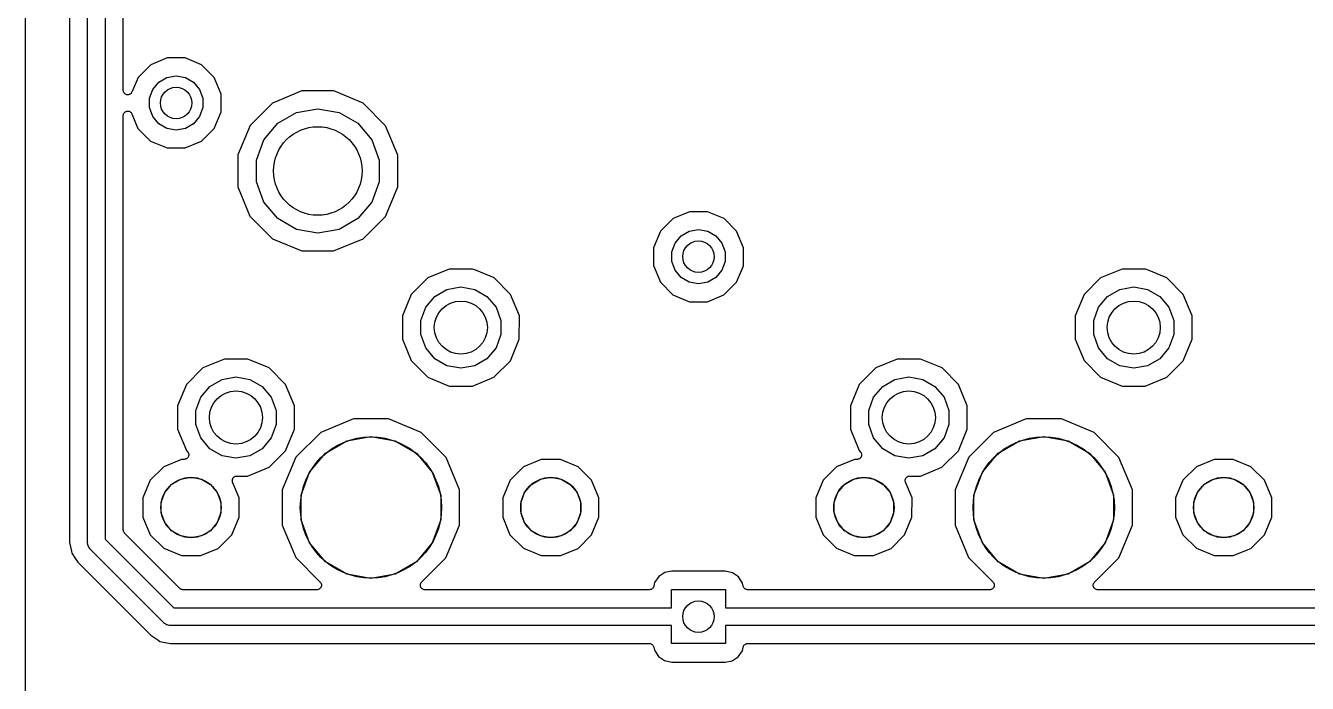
# Model space of a CAD drawing. Extents: x 36 to 201, y -145 to -29.
# Drawn here: x 36 to 72.19, y -121.96 to -103.4 of the extents above; entities that cross this region are included whole.
import ezdxf

# ---------------------------------------------------------------- set-up
doc = ezdxf.new("R2010")
doc.units = 0
doc.header["$MEASUREMENT"] = 0
doc.layers.add('BLACK', color=7, linetype='CONTINUOUS')

msp = doc.modelspace()

# ---------------------------------------------------------------- linework, layer by layer
at = {"layer": 'Black'}
for p, q in [((36, -129.197), (36, -93.2721)), ((37.242, -99.4325), (37.242, -117.987)), ((37.75, -118), (37.75, -99.42)), ((38.25, -99.4855), (38.25, -117.896)), ((38.758, -105.224), (38.758, -99.6518)), ((39.5315, -104.503), (39.174, -104.86)), ((39.9985, -104.31), (39.5315, -104.503)), ((40.5037, -104.31), (39.9985, -104.31)), ((40.9703, -104.504), (40.5037, -104.31)), ((41.3273, -104.862), (40.9703, -104.504)), ((39.174, -104.86), (39.0023, -105.273)), ((39.7583, -104.994), (39.9884, -104.861)), ((39.9884, -104.861), (40.25, -104.815)), ((40.25, -104.815), (40.5116, -104.861)), ((40.5116, -104.861), (40.7417, -104.994)), ((41.5202, -105.328), (41.3273, -104.862)), ((38.7613, -105.243), (38.758, -105.224)), ((38.7638, -105.263), (38.7613, -105.243)), ((38.7652, -105.265), (38.7638, -105.263)), ((38.7657, -105.268), (38.7652, -105.265)), ((38.7753, -105.285), (38.7657, -105.268)), ((38.7842, -105.302), (38.7753, -105.285)), ((38.7863, -105.304), (38.7842, -105.302)), ((38.7877, -105.306), (38.7863, -105.304)), ((38.8025, -105.318), (38.7877, -105.306)), ((38.8167, -105.331), (38.8025, -105.318)), ((38.9633, -105.322), (38.9485, -105.334)), ((38.9786, -105.31), (38.9633, -105.322)), ((38.9801, -105.308), (38.9786, -105.31)), ((38.9823, -105.306), (38.9801, -105.308)), ((38.9919, -105.289), (38.9823, -105.306)), ((39.0023, -105.273), (38.9919, -105.289)), ((39.4967, -105.447), (39.5876, -105.198)), ((39.5876, -105.198), (39.7583, -104.994)), ((40.7417, -104.994), (40.9124, -105.198)), ((40.9124, -105.198), (41.0033, -105.447)), ((43.8028, -105.242), (42.9726, -105.585)), ((44.7011, -105.242), (43.8028, -105.242)), ((45.5307, -105.587), (44.7011, -105.242)), ((38.8193, -105.333), (38.8167, -105.331)), ((38.8215, -105.334), (38.8193, -105.333)), ((38.8396, -105.341), (38.8215, -105.334)), ((38.8574, -105.348), (38.8396, -105.341)), ((38.8603, -105.349), (38.8574, -105.348)), ((38.8629, -105.349), (38.8603, -105.349)), ((38.8822, -105.349), (38.8629, -105.349)), ((38.9015, -105.35), (38.8822, -105.349)), ((38.9042, -105.349), (38.9015, -105.35)), ((38.9071, -105.349), (38.9042, -105.349)), ((38.9252, -105.343), (38.9071, -105.349)), ((38.9435, -105.337), (38.9252, -105.343)), ((38.9458, -105.335), (38.9435, -105.337)), ((38.9485, -105.334), (38.9458, -105.335)), ((39.4967, -105.713), (39.4967, -105.447)), ((41.0033, -105.447), (41.0033, -105.713)), ((41.5198, -105.834), (41.5202, -105.328)), ((42.9726, -105.585), (42.3369, -106.219)), ((46.1654, -106.223), (45.5307, -105.587)), ((38.758, -105.935), (38.7614, -105.916)), ((38.758, -107.972), (38.758, -105.935)), ((38.7614, -105.916), (38.7639, -105.896)), ((38.7639, -105.896), (38.7652, -105.894)), ((38.7652, -105.894), (38.7657, -105.891)), ((38.7657, -105.891), (38.7754, -105.874)), ((38.7754, -105.874), (38.7843, -105.857)), ((38.7843, -105.857), (38.7863, -105.855)), ((38.7863, -105.855), (38.7877, -105.853)), ((38.7877, -105.853), (38.8026, -105.841)), ((38.8026, -105.841), (38.8169, -105.828)), ((38.8169, -105.828), (38.8194, -105.826)), ((38.8194, -105.826), (38.8215, -105.825)), ((38.8215, -105.825), (38.8397, -105.818)), ((38.8397, -105.818), (38.8576, -105.811)), ((38.8576, -105.811), (38.8604, -105.811)), ((38.8604, -105.811), (38.8629, -105.81)), ((38.8629, -105.81), (38.8823, -105.81)), ((38.8823, -105.81), (38.9017, -105.809)), ((38.9017, -105.809), (38.9043, -105.81)), ((38.9043, -105.81), (38.9071, -105.81)), ((38.9071, -105.81), (38.9253, -105.816)), ((38.9253, -105.816), (38.9437, -105.822)), ((38.9437, -105.822), (38.9459, -105.824)), ((38.9459, -105.824), (38.9485, -105.825)), ((38.9485, -105.825), (38.9633, -105.837)), ((38.9633, -105.837), (38.9787, -105.849)), ((38.9787, -105.849), (38.9802, -105.851)), ((38.9802, -105.851), (38.9823, -105.853)), ((38.9823, -105.853), (38.992, -105.87)), ((38.992, -105.87), (39.0024, -105.886)), ((39.0024, -105.886), (39.1727, -106.298)), ((39.5876, -105.962), (39.4967, -105.713)), ((39.7583, -106.166), (39.5876, -105.962)), ((40.9124, -105.962), (40.7417, -106.166)), ((41.0033, -105.713), (40.9124, -105.962)), ((41.326, -106.3), (41.5198, -105.834)), ((43.1208, -106.154), (43.6492, -105.849)), ((43.6492, -105.849), (44.25, -105.743)), ((44.25, -105.743), (44.8508, -105.849)), ((44.8508, -105.849), (45.3792, -106.154)), ((39.1727, -106.298), (39.5297, -106.656)), ((39.9884, -106.299), (39.7583, -106.166)), ((40.25, -106.345), (39.9884, -106.299)), ((40.5116, -106.299), (40.25, -106.345)), ((40.7417, -106.166), (40.5116, -106.299)), ((40.9685, -106.657), (41.326, -106.3)), ((42.3369, -106.219), (41.9924, -107.049)), ((42.7287, -106.622), (43.1208, -106.154)), ((45.3792, -106.154), (45.7713, -106.622)), ((46.5084, -107.053), (46.1654, -106.223)), ((39.5297, -106.656), (39.9963, -106.85)), ((40.5015, -106.85), (40.9685, -106.657)), ((42.52, -107.195), (42.7287, -106.622)), ((45.7713, -106.622), (45.98, -107.195)), ((39.9963, -106.85), (40.5015, -106.85)), ((41.9924, -107.049), (41.9916, -107.947)), ((46.5076, -107.951), (46.5084, -107.053)), ((42.52, -107.805), (42.52, -107.195)), ((45.98, -107.195), (45.98, -107.805)), ((42.7287, -108.378), (42.52, -107.805)), ((45.98, -107.805), (45.7713, -108.378)), ((38.758, -112.272), (38.758, -107.972)), ((41.9916, -107.947), (42.3346, -108.777)), ((46.1631, -108.781), (46.5076, -107.951)), ((43.1208, -108.846), (42.7287, -108.378)), ((45.7713, -108.378), (45.3792, -108.846)), ((42.3346, -108.777), (42.9693, -109.413)), ((43.6492, -109.151), (43.1208, -108.846)), ((45.3792, -108.846), (44.8508, -109.151)), ((45.5274, -109.415), (46.1631, -108.781)), ((54.2815, -108.843), (53.924, -109.2)), ((54.7485, -108.65), (54.2815, -108.843)), ((55.2537, -108.65), (54.7485, -108.65)), ((55.7203, -108.844), (55.2537, -108.65)), ((56.0773, -109.202), (55.7203, -108.844)), ((44.25, -109.257), (43.6492, -109.151)), ((44.8508, -109.151), (44.25, -109.257)), ((53.924, -109.2), (53.7302, -109.666)), ((54.5083, -109.334), (54.7384, -109.201)), ((54.7384, -109.201), (55, -109.155)), ((55, -109.155), (55.2616, -109.201)), ((55.2616, -109.201), (55.4917, -109.334)), ((56.2702, -109.668), (56.0773, -109.202)), ((42.9693, -109.413), (43.7989, -109.758)), ((44.6972, -109.758), (45.5274, -109.415)), ((54.2467, -109.787), (54.3376, -109.538)), ((54.3376, -109.538), (54.5083, -109.334)), ((55.4917, -109.334), (55.6624, -109.538)), ((55.6624, -109.538), (55.7533, -109.787)), ((43.7989, -109.758), (44.6972, -109.758)), ((53.7302, -109.666), (53.7298, -110.172)), ((54.2467, -110.053), (54.2467, -109.787)), ((55.7533, -109.787), (55.7533, -110.053)), ((56.2698, -110.174), (56.2702, -109.668)), ((47.963, -110.269), (47.356, -110.52)), ((48.6198, -110.269), (47.963, -110.269)), ((48.7274, -110.314), (48.6198, -110.269)), ((49.2264, -110.521), (48.7274, -110.314)), ((53.7298, -110.172), (53.9227, -110.638)), ((54.3376, -110.302), (54.2467, -110.053)), ((54.5083, -110.506), (54.3376, -110.302)), ((55.6624, -110.302), (55.4917, -110.506)), ((55.7533, -110.053), (55.6624, -110.302)), ((56.076, -110.64), (56.2698, -110.174)), ((66.963, -110.269), (66.356, -110.52)), ((67.6198, -110.269), (66.963, -110.269)), ((67.7274, -110.314), (67.6198, -110.269)), ((68.2264, -110.521), (67.7274, -110.314)), ((47.356, -110.52), (46.8912, -110.984)), ((49.6905, -110.986), (49.2264, -110.521)), ((53.9227, -110.638), (54.2797, -110.996)), ((54.7384, -110.639), (54.5083, -110.506)), ((55, -110.685), (54.7384, -110.639)), ((55.2616, -110.639), (55, -110.685)), ((55.4917, -110.506), (55.2616, -110.639)), ((55.7185, -110.997), (56.076, -110.64)), ((66.356, -110.52), (65.8912, -110.984)), ((68.6905, -110.986), (68.2264, -110.521)), ((46.8912, -110.984), (46.6393, -111.59)), ((47.2964, -111.346), (47.5525, -111.041)), ((47.5525, -111.041), (47.8976, -110.842)), ((47.8976, -110.842), (48.29, -110.773)), ((48.29, -110.773), (48.6824, -110.842)), ((48.6824, -110.842), (49.0275, -111.041)), ((49.0275, -111.041), (49.2836, -111.346)), ((49.9413, -111.593), (49.6905, -110.986)), ((54.2797, -110.996), (54.7463, -111.19)), ((55.2515, -111.19), (55.7185, -110.997)), ((65.8912, -110.984), (65.6393, -111.59)), ((66.2964, -111.346), (66.5525, -111.041)), ((66.5525, -111.041), (66.8976, -110.842)), ((66.8976, -110.842), (67.29, -110.773)), ((67.29, -110.773), (67.6824, -110.842)), ((67.6824, -110.842), (68.0275, -111.041)), ((68.0275, -111.041), (68.2836, -111.346)), ((68.9413, -111.593), (68.6905, -110.986)), ((47.1601, -111.721), (47.2964, -111.346)), ((49.2836, -111.346), (49.4199, -111.721)), ((54.7463, -111.19), (55.2515, -111.19)), ((66.1601, -111.721), (66.2964, -111.346)), ((68.2836, -111.346), (68.4199, -111.721)), ((46.6393, -111.59), (46.6387, -112.247)), ((47.1601, -112.119), (47.1601, -111.721)), ((49.4199, -111.721), (49.4199, -112.119)), ((49.9407, -112.25), (49.9413, -111.593)), ((65.6393, -111.59), (65.6387, -112.247)), ((66.1601, -112.119), (66.1601, -111.721)), ((68.4199, -111.721), (68.4199, -112.119)), ((68.9407, -112.25), (68.9413, -111.593)), ((47.2964, -112.494), (47.1601, -112.119)), ((49.4199, -112.119), (49.2836, -112.494)), ((66.2964, -112.494), (66.1601, -112.119)), ((68.4199, -112.119), (68.2836, -112.494)), ((38.758, -117.294), (38.758, -112.272)), ((46.6387, -112.247), (46.8895, -112.854)), ((47.5525, -112.799), (47.2964, -112.494)), ((49.2836, -112.494), (49.0275, -112.799)), ((49.6888, -112.856), (49.9407, -112.25)), ((65.6387, -112.247), (65.8895, -112.854)), ((66.5525, -112.799), (66.2964, -112.494)), ((68.2836, -112.494), (68.0275, -112.799)), ((68.6888, -112.856), (68.9407, -112.25)), ((41.613, -112.809), (41.006, -113.06)), ((42.2698, -112.809), (41.613, -112.809)), ((42.8764, -113.061), (42.2698, -112.809)), ((46.8895, -112.854), (47.3536, -113.319)), ((47.8976, -112.998), (47.5525, -112.799)), ((49.0275, -112.799), (48.6824, -112.998)), ((49.224, -113.32), (49.6888, -112.856)), ((60.613, -112.809), (60.006, -113.06)), ((61.2698, -112.809), (60.613, -112.809)), ((61.8764, -113.061), (61.2698, -112.809)), ((65.8895, -112.854), (66.3536, -113.319)), ((66.8976, -112.998), (66.5525, -112.799)), ((68.0275, -112.799), (67.6824, -112.998)), ((68.224, -113.32), (68.6888, -112.856)), ((41.006, -113.06), (40.5412, -113.524)), ((43.3405, -113.526), (42.8764, -113.061)), ((48.29, -113.067), (47.8976, -112.998)), ((48.6824, -112.998), (48.29, -113.067)), ((60.006, -113.06), (59.5412, -113.524)), ((62.3405, -113.526), (61.8764, -113.061)), ((67.29, -113.067), (66.8976, -112.998)), ((67.6824, -112.998), (67.29, -113.067)), ((40.5412, -113.524), (40.2893, -114.13)), ((40.9464, -113.886), (41.2025, -113.581)), ((41.2025, -113.581), (41.5476, -113.382)), ((41.5476, -113.382), (41.94, -113.313)), ((41.94, -113.313), (42.3324, -113.382)), ((42.3324, -113.382), (42.6775, -113.581)), ((42.6775, -113.581), (42.9336, -113.886)), ((43.5913, -114.133), (43.3405, -113.526)), ((47.3536, -113.319), (47.9602, -113.571)), ((47.9602, -113.571), (48.617, -113.571)), ((48.617, -113.571), (49.224, -113.32)), ((59.5412, -113.524), (59.2893, -114.13)), ((59.9464, -113.886), (60.2025, -113.581)), ((60.2025, -113.581), (60.5476, -113.382)), ((60.5476, -113.382), (60.94, -113.313)), ((60.94, -113.313), (61.3324, -113.382)), ((61.3324, -113.382), (61.6775, -113.581)), ((61.6775, -113.581), (61.9336, -113.886)), ((62.5913, -114.133), (62.3405, -113.526)), ((66.3536, -113.319), (66.9602, -113.571)), ((66.9602, -113.571), (67.617, -113.571)), ((67.617, -113.571), (68.224, -113.32)), ((40.8101, -114.261), (40.9464, -113.886)), ((42.9336, -113.886), (43.0699, -114.261)), ((59.8101, -114.261), (59.9464, -113.886)), ((61.9336, -113.886), (62.0699, -114.261)), ((40.2893, -114.13), (40.2887, -114.787)), ((40.8101, -114.659), (40.8101, -114.261)), ((43.0699, -114.261), (43.0699, -114.659)), ((43.5907, -114.79), (43.5913, -114.133)), ((59.2893, -114.13), (59.2887, -114.787)), ((59.8101, -114.659), (59.8101, -114.261)), ((62.0699, -114.261), (62.0699, -114.659)), ((62.5907, -114.79), (62.5913, -114.133)), ((40.9464, -115.034), (40.8101, -114.659)), ((43.0699, -114.659), (42.9336, -115.034)), ((45.2545, -114.498), (44.3346, -114.878)), ((46.2498, -114.499), (45.2545, -114.498)), ((47.1691, -114.88), (46.2498, -114.499)), ((59.9464, -115.034), (59.8101, -114.659)), ((62.0699, -114.659), (61.9336, -115.034)), ((64.2545, -114.498), (63.3346, -114.878)), ((65.2498, -114.499), (64.2545, -114.498)), ((66.1691, -114.88), (65.2498, -114.499)), ((40.2887, -114.787), (40.5395, -115.394)), ((41.2025, -115.339), (40.9464, -115.034)), ((42.9336, -115.034), (42.6775, -115.339)), ((43.3388, -115.396), (43.5907, -114.79)), ((44.3346, -114.878), (43.6302, -115.581)), ((45.0654, -115.119), (45.75, -114.998)), ((45.75, -114.998), (46.4346, -115.119)), ((47.8722, -115.585), (47.1691, -114.88)), ((59.2887, -114.787), (59.5395, -115.394)), ((60.2025, -115.339), (59.9464, -115.034)), ((61.9336, -115.034), (61.6775, -115.339)), ((62.3388, -115.396), (62.5907, -114.79)), ((63.3346, -114.878), (62.6302, -115.581)), ((64.0654, -115.119), (64.75, -114.998)), ((64.75, -114.998), (65.4346, -115.119)), ((66.8722, -115.585), (66.1691, -114.88)), ((40.5395, -115.394), (40.5697, -115.424)), ((40.5697, -115.424), (40.5792, -115.438)), ((40.5792, -115.438), (40.5899, -115.451)), ((40.5899, -115.451), (40.5918, -115.456)), ((40.5918, -115.456), (40.595, -115.46)), ((41.5476, -115.538), (41.2025, -115.339)), ((42.6775, -115.339), (42.3324, -115.538)), ((42.874, -115.86), (43.3388, -115.396)), ((44.4634, -115.467), (45.0654, -115.119)), ((46.4346, -115.119), (47.0365, -115.467)), ((59.5395, -115.394), (59.5697, -115.424)), ((59.5697, -115.424), (59.5792, -115.438)), ((59.5792, -115.438), (59.5899, -115.451)), ((59.5899, -115.451), (59.5918, -115.456)), ((59.5918, -115.456), (59.595, -115.46)), ((60.5476, -115.538), (60.2025, -115.339)), ((61.6775, -115.339), (61.3324, -115.538)), ((61.874, -115.86), (62.3388, -115.396)), ((63.4634, -115.467), (64.0654, -115.119)), ((65.4346, -115.119), (66.0365, -115.467)), ((40.4009, -115.641), (39.9013, -115.847)), ((40.4797, -115.641), (40.4009, -115.641)), ((40.4961, -115.638), (40.4797, -115.641)), ((40.5126, -115.637), (40.4961, -115.638)), ((40.5176, -115.634), (40.5126, -115.637)), ((40.5231, -115.633), (40.5176, -115.634)), ((40.5375, -115.625), (40.5231, -115.633)), ((40.5526, -115.618), (40.5375, -115.625)), ((40.5565, -115.614), (40.5526, -115.618)), ((40.5614, -115.611), (40.5565, -115.614)), ((40.572, -115.599), (40.5614, -115.611)), ((40.5838, -115.587), (40.572, -115.599)), ((40.5861, -115.582), (40.5838, -115.587)), ((40.5897, -115.578), (40.5861, -115.582)), ((40.5954, -115.562), (40.5897, -115.578)), ((40.595, -115.46), (40.5992, -115.476)), ((40.6025, -115.547), (40.5954, -115.562)), ((40.5992, -115.476), (40.6049, -115.492)), ((40.6029, -115.541), (40.6025, -115.547)), ((40.6049, -115.536), (40.6029, -115.541)), ((40.6049, -115.492), (40.6049, -115.498)), ((40.6049, -115.498), (40.6063, -115.503)), ((40.6063, -115.503), (40.6049, -115.519)), ((40.6049, -115.519), (40.6049, -115.536)), ((41.94, -115.607), (41.5476, -115.538)), ((42.3324, -115.538), (41.94, -115.607)), ((43.6302, -115.581), (43.2485, -116.5)), ((44.0166, -115.999), (44.4634, -115.467)), ((47.0365, -115.467), (47.4834, -115.999)), ((48.2523, -116.505), (47.8722, -115.585)), ((50.5609, -115.641), (50.0613, -115.847)), ((51.1015, -115.641), (50.5609, -115.641)), ((51.6008, -115.849), (51.1015, -115.641)), ((59.4009, -115.641), (58.9013, -115.847)), ((59.4797, -115.641), (59.4009, -115.641)), ((59.4961, -115.638), (59.4797, -115.641)), ((59.5126, -115.637), (59.4961, -115.638)), ((59.5176, -115.634), (59.5126, -115.637)), ((59.5231, -115.633), (59.5176, -115.634)), ((59.5375, -115.625), (59.5231, -115.633)), ((59.5526, -115.618), (59.5375, -115.625)), ((59.5565, -115.614), (59.5526, -115.618)), ((59.5614, -115.611), (59.5565, -115.614)), ((59.572, -115.599), (59.5614, -115.611)), ((59.5838, -115.587), (59.572, -115.599)), ((59.5861, -115.582), (59.5838, -115.587)), ((59.5897, -115.578), (59.5861, -115.582)), ((59.5954, -115.562), (59.5897, -115.578)), ((59.595, -115.46), (59.5992, -115.476)), ((59.6025, -115.547), (59.5954, -115.562)), ((59.5992, -115.476), (59.6049, -115.492)), ((59.6029, -115.541), (59.6025, -115.547)), ((59.6049, -115.536), (59.6029, -115.541)), ((59.6049, -115.492), (59.6049, -115.498)), ((59.6049, -115.498), (59.6063, -115.503)), ((59.6063, -115.503), (59.6049, -115.519)), ((59.6049, -115.519), (59.6049, -115.536)), ((60.94, -115.607), (60.5476, -115.538)), ((61.3324, -115.538), (60.94, -115.607)), ((62.6302, -115.581), (62.2485, -116.5)), ((63.0166, -115.999), (63.4634, -115.467)), ((66.0365, -115.467), (66.4834, -115.999)), ((67.2523, -116.505), (66.8722, -115.585)), ((69.5609, -115.641), (69.0613, -115.847)), ((70.1015, -115.641), (69.5609, -115.641)), ((70.6008, -115.849), (70.1015, -115.641)), ((39.9013, -115.847), (39.5187, -116.229)), ((40.3779, -116.197), (40.67, -116.146)), ((40.67, -116.146), (40.9621, -116.197)), ((41.8482, -116.187), (41.853, -116.174)), ((41.853, -116.174), (41.8584, -116.168)), ((41.8584, -116.168), (41.8622, -116.161)), ((41.8622, -116.161), (41.8724, -116.151)), ((41.8724, -116.151), (41.8814, -116.141)), ((41.8814, -116.141), (41.8886, -116.136)), ((41.8886, -116.136), (41.8948, -116.131)), ((41.8948, -116.131), (41.9076, -116.126)), ((41.9076, -116.126), (41.9196, -116.119)), ((41.9196, -116.119), (41.9278, -116.117)), ((41.9278, -116.117), (41.9355, -116.114)), ((41.9355, -116.114), (41.9494, -116.113)), ((41.9494, -116.113), (41.963, -116.111)), ((41.963, -116.111), (42.267, -116.111)), ((42.267, -116.111), (42.874, -115.86)), ((43.7789, -116.652), (44.0166, -115.999)), ((47.4834, -115.999), (47.7211, -116.652)), ((50.0613, -115.847), (49.6787, -116.229)), ((50.5379, -116.197), (50.83, -116.146)), ((50.83, -116.146), (51.1221, -116.197)), ((51.9827, -116.231), (51.6008, -115.849)), ((58.9013, -115.847), (58.5187, -116.229)), ((59.3779, -116.197), (59.67, -116.146)), ((59.67, -116.146), (59.9621, -116.197)), ((60.8482, -116.187), (60.853, -116.174)), ((60.853, -116.174), (60.8584, -116.168)), ((60.8584, -116.168), (60.8622, -116.161)), ((60.8622, -116.161), (60.8724, -116.151)), ((60.8724, -116.151), (60.8814, -116.141)), ((60.8814, -116.141), (60.8886, -116.136)), ((60.8886, -116.136), (60.8948, -116.131)), ((60.8948, -116.131), (60.9076, -116.126)), ((60.9076, -116.126), (60.9196, -116.119)), ((60.9196, -116.119), (60.9278, -116.117)), ((60.9278, -116.117), (60.9355, -116.114)), ((60.9355, -116.114), (60.9494, -116.113)), ((60.9494, -116.113), (60.963, -116.111)), ((60.963, -116.111), (61.267, -116.111)), ((61.267, -116.111), (61.874, -115.86)), ((62.7789, -116.652), (63.0166, -115.999)), ((66.4834, -115.999), (66.7211, -116.652)), ((69.0613, -115.847), (68.6787, -116.229)), ((69.5379, -116.197), (69.83, -116.146)), ((69.83, -116.146), (70.1221, -116.197)), ((70.9827, -116.231), (70.6008, -115.849)), ((39.5187, -116.229), (39.3113, -116.729)), ((39.9303, -116.573), (40.121, -116.346)), ((40.121, -116.346), (40.3779, -116.197)), ((40.9621, -116.197), (41.219, -116.346)), ((41.219, -116.346), (41.4097, -116.573)), ((41.836, -116.243), (41.8378, -116.23)), ((41.8378, -116.252), (41.836, -116.243)), ((41.8378, -116.23), (41.8379, -116.216)), ((41.8378, -116.26), (41.8378, -116.252)), ((41.8425, -116.273), (41.8378, -116.26)), ((41.8379, -116.216), (41.8407, -116.208)), ((41.8407, -116.208), (41.8418, -116.2)), ((41.8418, -116.2), (41.8482, -116.187)), ((41.8455, -116.287), (41.8425, -116.273)), ((42.0291, -116.731), (41.8455, -116.287)), ((43.2485, -116.5), (43.2477, -117.495)), ((48.2516, -117.294), (48.2523, -116.505)), ((49.6787, -116.229), (49.4713, -116.729)), ((50.0903, -116.573), (50.281, -116.346)), ((50.281, -116.346), (50.5379, -116.197)), ((51.1221, -116.197), (51.379, -116.346)), ((51.379, -116.346), (51.5697, -116.573)), ((52.1891, -116.731), (51.9827, -116.231)), ((58.5187, -116.229), (58.3113, -116.729)), ((58.9303, -116.573), (59.121, -116.346)), ((59.121, -116.346), (59.3779, -116.197)), ((59.9621, -116.197), (60.219, -116.346)), ((60.219, -116.346), (60.4097, -116.573)), ((60.836, -116.243), (60.8378, -116.23)), ((60.8378, -116.252), (60.836, -116.243)), ((60.8378, -116.23), (60.8379, -116.216)), ((60.8378, -116.26), (60.8378, -116.252)), ((60.8425, -116.273), (60.8378, -116.26)), ((60.8379, -116.216), (60.8407, -116.208)), ((60.8407, -116.208), (60.8418, -116.2)), ((60.8418, -116.2), (60.8482, -116.187)), ((60.8455, -116.287), (60.8425, -116.273)), ((61.0291, -116.731), (60.8455, -116.287)), ((62.2485, -116.5), (62.2477, -117.495)), ((67.2516, -117.294), (67.2523, -116.505)), ((68.6787, -116.229), (68.4713, -116.729)), ((69.0903, -116.573), (69.281, -116.346)), ((69.281, -116.346), (69.5379, -116.197)), ((70.1221, -116.197), (70.379, -116.346)), ((70.379, -116.346), (70.5697, -116.573)), ((71.1891, -116.731), (70.9827, -116.231)), ((39.3113, -116.729), (39.3109, -117.269)), ((39.8288, -116.852), (39.9303, -116.573)), ((39.8288, -117.148), (39.8288, -116.852)), ((41.4097, -116.573), (41.5112, -116.852)), ((41.5112, -116.852), (41.5112, -117.148)), ((42.0287, -117.271), (42.0291, -116.731)), ((43.7789, -117.348), (43.7789, -116.652)), ((47.7211, -116.652), (47.7211, -117.348)), ((49.4713, -116.729), (49.4709, -117.269)), ((49.9888, -116.852), (50.0903, -116.573)), ((49.9888, -117.148), (49.9888, -116.852)), ((51.5697, -116.573), (51.6712, -116.852)), ((51.6712, -116.852), (51.6712, -117.148)), ((52.1887, -117.271), (52.1891, -116.731)), ((58.3113, -116.729), (58.3109, -117.269)), ((58.8288, -116.852), (58.9303, -116.573)), ((58.8288, -117.148), (58.8288, -116.852)), ((60.4097, -116.573), (60.5112, -116.852)), ((60.5112, -116.852), (60.5112, -117.148)), ((61.0287, -117.271), (61.0291, -116.731)), ((62.7789, -117.348), (62.7789, -116.652)), ((66.7211, -116.652), (66.7211, -117.348)), ((68.4713, -116.729), (68.4709, -117.269)), ((68.9888, -116.852), (69.0903, -116.573)), ((68.9888, -117.148), (68.9888, -116.852)), ((70.5697, -116.573), (70.6712, -116.852)), ((70.6712, -116.852), (70.6712, -117.148)), ((71.1887, -117.271), (71.1891, -116.731)), ((39.9303, -117.427), (39.8288, -117.148)), ((41.5112, -117.148), (41.4097, -117.427)), ((50.0903, -117.427), (49.9888, -117.148)), ((51.6712, -117.148), (51.5697, -117.427)), ((58.9303, -117.427), (58.8288, -117.148)), ((60.5112, -117.148), (60.4097, -117.427)), ((69.0903, -117.427), (68.9888, -117.148)), ((70.6712, -117.148), (70.5697, -117.427)), ((38.758, -117.633), (38.758, -117.294)), ((39.3109, -117.269), (39.5173, -117.769)), ((40.121, -117.654), (39.9303, -117.427)), ((41.4097, -117.427), (41.219, -117.654)), ((41.8213, -117.771), (42.0287, -117.271)), ((43.2477, -117.495), (43.6278, -118.415)), ((44.0166, -118.001), (43.7789, -117.348)), ((47.7211, -117.348), (47.4834, -118.001)), ((47.8698, -118.419), (48.2515, -117.5)), ((48.2515, -117.5), (48.2516, -117.294)), ((48.2516, -117.294), (48.2516, -117.294)), ((49.4709, -117.269), (49.6773, -117.769)), ((50.281, -117.654), (50.0903, -117.427)), ((51.5697, -117.427), (51.379, -117.654)), ((51.9813, -117.771), (52.1887, -117.271)), ((58.3109, -117.269), (58.5173, -117.769)), ((59.121, -117.654), (58.9303, -117.427)), ((60.4097, -117.427), (60.219, -117.654)), ((60.8213, -117.771), (61.0287, -117.271)), ((62.2477, -117.495), (62.6278, -118.415)), ((63.0166, -118.001), (62.7789, -117.348)), ((66.7211, -117.348), (66.4834, -118.001)), ((66.8698, -118.419), (67.2515, -117.5)), ((67.2515, -117.5), (67.2516, -117.294)), ((67.2516, -117.294), (67.2516, -117.294)), ((68.4709, -117.269), (68.6773, -117.769)), ((69.281, -117.654), (69.0903, -117.427)), ((70.5697, -117.427), (70.379, -117.654)), ((70.9813, -117.771), (71.1887, -117.271)), ((37.242, -117.987), (37.2911, -118.234)), ((38.25, -117.896), (40.1836, -119.83)), ((38.759, -117.639), (38.758, -117.633)), ((38.7585, -117.644), (38.759, -117.639)), ((38.7628, -117.661), (38.7585, -117.644)), ((38.7657, -117.677), (38.7628, -117.661)), ((38.7685, -117.682), (38.7657, -117.677)), ((38.7699, -117.687), (38.7685, -117.682)), ((38.7794, -117.701), (38.7699, -117.687)), ((38.7877, -117.715), (38.7794, -117.701)), ((38.792, -117.719), (38.7877, -117.715)), ((38.7952, -117.723), (38.792, -117.719)), ((40.3568, -119.285), (38.7952, -117.723)), ((39.5173, -117.769), (39.8992, -118.151)), ((40.3779, -117.803), (40.121, -117.654)), ((40.67, -117.854), (40.3779, -117.803)), ((40.9621, -117.803), (40.67, -117.854)), ((41.219, -117.654), (40.9621, -117.803)), ((41.4387, -118.153), (41.8213, -117.771)), ((49.6773, -117.769), (50.0592, -118.151)), ((50.5379, -117.803), (50.281, -117.654)), ((50.83, -117.854), (50.5379, -117.803)), ((51.1221, -117.803), (50.83, -117.854)), ((51.379, -117.654), (51.1221, -117.803)), ((51.5987, -118.153), (51.9813, -117.771)), ((58.5173, -117.769), (58.8992, -118.151)), ((59.3779, -117.803), (59.121, -117.654)), ((59.67, -117.854), (59.3779, -117.803)), ((59.9621, -117.803), (59.67, -117.854)), ((60.219, -117.654), (59.9621, -117.803)), ((60.4387, -118.153), (60.8213, -117.771)), ((68.6773, -117.769), (69.0592, -118.151)), ((69.5379, -117.803), (69.281, -117.654)), ((69.83, -117.854), (69.5379, -117.803)), ((70.1221, -117.803), (69.83, -117.854)), ((70.379, -117.654), (70.1221, -117.803)), ((70.5987, -118.153), (70.9813, -117.771)), ((37.2911, -118.234), (37.2911, -118.234)), ((37.2911, -118.234), (37.302, -118.289)), ((37.302, -118.289), (37.3898, -118.421)), ((37.7519, -118.011), (37.75, -118)), ((37.751, -118.022), (37.7519, -118.011)), ((37.7594, -118.053), (37.751, -118.022)), ((37.7651, -118.086), (37.7594, -118.053)), ((37.7706, -118.095), (37.7651, -118.086)), ((37.7734, -118.106), (37.7706, -118.095)), ((37.7922, -118.132), (37.7734, -118.106)), ((37.8085, -118.161), (37.7922, -118.132)), ((37.8169, -118.168), (37.8085, -118.161)), ((37.8232, -118.177), (37.8169, -118.168)), ((39.9032, -120.257), (37.8232, -118.177)), ((39.8992, -118.151), (40.3985, -118.359)), ((40.9391, -118.359), (41.4387, -118.153)), ((44.4634, -118.533), (44.0166, -118.001)), ((47.4834, -118.001), (47.0365, -118.533)), ((50.0592, -118.151), (50.5585, -118.359)), ((51.0991, -118.359), (51.5987, -118.153)), ((58.8992, -118.151), (59.3985, -118.359)), ((59.9391, -118.359), (60.4387, -118.153)), ((63.4634, -118.533), (63.0166, -118.001)), ((66.4834, -118.001), (66.0365, -118.533)), ((69.0592, -118.151), (69.5585, -118.359)), ((70.0991, -118.359), (70.5987, -118.153)), ((37.3898, -118.421), (37.4729, -118.545)), ((37.4729, -118.545), (39.5352, -120.607)), ((40.3985, -118.359), (40.9391, -118.359)), ((43.6278, -118.415), (44.3165, -119.105)), ((45.0654, -118.881), (44.4634, -118.533)), ((47.0365, -118.533), (46.4346, -118.881)), ((47.1825, -119.105), (47.8698, -118.419)), ((50.5585, -118.359), (51.0991, -118.359)), ((59.3985, -118.359), (59.9391, -118.359)), ((62.6278, -118.415), (63.3165, -119.105)), ((64.0654, -118.881), (63.4634, -118.533)), ((66.0365, -118.533), (65.4346, -118.881)), ((66.1825, -119.105), (66.8698, -118.419)), ((69.5585, -118.359), (70.0991, -118.359)), ((45.75, -119.002), (45.0654, -118.881)), ((46.4346, -118.881), (45.75, -119.002)), ((53.8769, -118.947), (53.7609, -119.117)), ((54.0505, -118.835), (53.8769, -118.947)), ((54.2498, -118.798), (54.0505, -118.835)), ((55.7493, -118.798), (54.2498, -118.798)), ((55.9635, -118.841), (55.7493, -118.798)), ((56.1332, -118.957), (55.9635, -118.841)), ((56.2449, -119.131), (56.1332, -118.957)), ((64.75, -119.002), (64.0654, -118.881)), ((65.4346, -118.881), (64.75, -119.002)), ((40.3614, -119.288), (40.3568, -119.285)), ((40.3649, -119.292), (40.3614, -119.288)), ((40.3793, -119.301), (40.3649, -119.292)), ((40.3929, -119.31), (40.3793, -119.301)), ((40.3983, -119.312), (40.3929, -119.31)), ((40.4031, -119.314), (40.3983, -119.312)), ((40.4195, -119.317), (40.4031, -119.314)), ((40.4355, -119.322), (40.4195, -119.317)), ((40.4411, -119.321), (40.4355, -119.322)), ((40.4466, -119.322), (40.4411, -119.321)), ((44.2266, -119.322), (40.4466, -119.322)), ((44.2429, -119.319), (44.2266, -119.322)), ((44.2593, -119.318), (44.2429, -119.319)), ((44.2645, -119.315), (44.2593, -119.318)), ((44.27, -119.314), (44.2645, -119.315)), ((44.2843, -119.306), (44.27, -119.314)), ((44.2993, -119.299), (44.2843, -119.306)), ((44.3033, -119.295), (44.2993, -119.299)), ((44.3082, -119.292), (44.3033, -119.295)), ((44.3188, -119.28), (44.3082, -119.292)), ((44.3165, -119.105), (44.3259, -119.119)), ((44.3306, -119.268), (44.3188, -119.28)), ((44.3259, -119.119), (44.3366, -119.131)), ((44.3329, -119.263), (44.3306, -119.268)), ((44.3366, -119.258), (44.3329, -119.263)), ((44.3366, -119.131), (44.3385, -119.137)), ((44.3422, -119.243), (44.3366, -119.258)), ((44.3385, -119.137), (44.3417, -119.141)), ((44.3417, -119.141), (44.346, -119.157)), ((44.3492, -119.228), (44.3422, -119.243)), ((44.346, -119.157), (44.3517, -119.173)), ((44.3497, -119.222), (44.3492, -119.228)), ((44.3517, -119.217), (44.3497, -119.222)), ((44.3517, -119.173), (44.3517, -119.179)), ((44.3517, -119.179), (44.3531, -119.184)), ((44.3531, -119.184), (44.3517, -119.201)), ((44.3517, -119.201), (44.3517, -119.217)), ((47.1457, -119.184), (47.1472, -119.178)), ((47.1472, -119.2), (47.1457, -119.184)), ((47.1472, -119.173), (47.1529, -119.157)), ((47.1472, -119.178), (47.1472, -119.173)), ((47.1472, -119.217), (47.1472, -119.2)), ((47.1491, -119.222), (47.1472, -119.217)), ((47.1495, -119.228), (47.1491, -119.222)), ((47.1566, -119.243), (47.1495, -119.228)), ((47.1529, -119.157), (47.1572, -119.141)), ((47.1623, -119.258), (47.1566, -119.243)), ((47.1572, -119.141), (47.1604, -119.137)), ((47.1604, -119.137), (47.1623, -119.131)), ((47.1623, -119.131), (47.173, -119.119)), ((47.1658, -119.263), (47.1623, -119.258)), ((47.1681, -119.268), (47.1658, -119.263)), ((47.1799, -119.28), (47.1681, -119.268)), ((47.173, -119.119), (47.1825, -119.105)), ((47.1906, -119.292), (47.1799, -119.28)), ((47.1954, -119.295), (47.1906, -119.292)), ((47.1993, -119.299), (47.1954, -119.295)), ((47.2144, -119.306), (47.1993, -119.299)), ((47.2288, -119.314), (47.2144, -119.306)), ((47.2343, -119.315), (47.2288, -119.314)), ((47.2393, -119.318), (47.2343, -119.315)), ((47.2558, -119.319), (47.2393, -119.318)), ((47.2722, -119.322), (47.2558, -119.319)), ((53.6155, -119.322), (47.2722, -119.322)), ((53.6356, -119.318), (53.6155, -119.322)), ((53.6559, -119.315), (53.6356, -119.318)), ((53.6573, -119.315), (53.6559, -119.315)), ((53.6589, -119.314), (53.6573, -119.315)), ((53.6767, -119.304), (53.6589, -119.314)), ((53.6946, -119.294), (53.6767, -119.304)), ((53.6957, -119.293), (53.6946, -119.294)), ((53.6971, -119.292), (53.6957, -119.293)), ((53.7103, -119.277), (53.6971, -119.292)), ((53.7238, -119.261), (53.7103, -119.277)), ((53.7244, -119.26), (53.7238, -119.261)), ((53.7255, -119.258), (53.7244, -119.26)), ((53.7325, -119.239), (53.7255, -119.258)), ((53.7399, -119.22), (53.7325, -119.239)), ((53.7609, -119.117), (53.7399, -119.22)), ((54.238, -119.83), (54.238, -119.318)), ((54.238, -119.318), (55.762, -119.318)), ((55.762, -119.318), (55.762, -119.83)), ((56.2615, -119.218), (56.2449, -119.131)), ((56.269, -119.238), (56.2615, -119.218)), ((56.2763, -119.258), (56.269, -119.238)), ((56.2768, -119.259), (56.2763, -119.258)), ((56.277, -119.26), (56.2768, -119.259)), ((56.291, -119.276), (56.277, -119.26)), ((56.3047, -119.292), (56.291, -119.276)), ((56.3053, -119.293), (56.3047, -119.292)), ((56.3058, -119.293), (56.3053, -119.293)), ((56.3243, -119.304), (56.3058, -119.293)), ((56.3429, -119.314), (56.3243, -119.304)), ((56.3436, -119.314), (56.3429, -119.314)), ((56.3442, -119.315), (56.3436, -119.314)), ((56.3653, -119.318), (56.3442, -119.315)), ((56.3863, -119.322), (56.3653, -119.318)), ((63.2266, -119.322), (56.3863, -119.322)), ((63.2429, -119.319), (63.2266, -119.322)), ((63.2593, -119.318), (63.2429, -119.319)), ((63.2645, -119.315), (63.2593, -119.318)), ((63.27, -119.314), (63.2645, -119.315)), ((63.2843, -119.306), (63.27, -119.314)), ((63.2993, -119.299), (63.2843, -119.306)), ((63.3033, -119.295), (63.2993, -119.299)), ((63.3082, -119.292), (63.3033, -119.295)), ((63.3188, -119.28), (63.3082, -119.292)), ((63.3165, -119.105), (63.3259, -119.119)), ((63.3306, -119.268), (63.3188, -119.28)), ((63.3259, -119.119), (63.3366, -119.131)), ((63.3329, -119.263), (63.3306, -119.268)), ((63.3366, -119.258), (63.3329, -119.263)), ((63.3366, -119.131), (63.3385, -119.137)), ((63.3422, -119.243), (63.3366, -119.258)), ((63.3385, -119.137), (63.3417, -119.141)), ((63.3417, -119.141), (63.346, -119.157)), ((63.3492, -119.228), (63.3422, -119.243)), ((63.346, -119.157), (63.3517, -119.173)), ((63.3497, -119.222), (63.3492, -119.228)), ((63.3517, -119.217), (63.3497, -119.222)), ((63.3517, -119.173), (63.3517, -119.179)), ((63.3517, -119.179), (63.3531, -119.184)), ((63.3531, -119.184), (63.3517, -119.201)), ((63.3517, -119.201), (63.3517, -119.217)), ((66.1457, -119.184), (66.1472, -119.178)), ((66.1472, -119.2), (66.1457, -119.184)), ((66.1472, -119.173), (66.1529, -119.157)), ((66.1472, -119.178), (66.1472, -119.173)), ((66.1472, -119.217), (66.1472, -119.2)), ((66.1491, -119.222), (66.1472, -119.217)), ((66.1495, -119.228), (66.1491, -119.222)), ((66.1566, -119.243), (66.1495, -119.228)), ((66.1529, -119.157), (66.1572, -119.141)), ((66.1623, -119.258), (66.1566, -119.243)), ((66.1572, -119.141), (66.1604, -119.137)), ((66.1604, -119.137), (66.1623, -119.131)), ((66.1623, -119.131), (66.173, -119.119)), ((66.1658, -119.263), (66.1623, -119.258)), ((66.1681, -119.268), (66.1658, -119.263)), ((66.1799, -119.28), (66.1681, -119.268)), ((66.173, -119.119), (66.1825, -119.105)), ((66.1906, -119.292), (66.1799, -119.28)), ((66.1954, -119.295), (66.1906, -119.292)), ((66.1993, -119.299), (66.1954, -119.295)), ((66.2144, -119.306), (66.1993, -119.299)), ((66.2288, -119.314), (66.2144, -119.306)), ((66.2343, -119.315), (66.2288, -119.314)), ((66.2393, -119.318), (66.2343, -119.315)), ((66.2558, -119.319), (66.2393, -119.318)), ((66.2722, -119.322), (66.2558, -119.319)), ((72.6155, -119.322), (66.2722, -119.322)), ((40.1836, -119.83), (54.238, -119.83)), ((55.762, -119.83), (73.238, -119.83)), ((39.9122, -120.263), (39.9032, -120.257)), ((39.9193, -120.272), (39.9122, -120.263)), ((39.9476, -120.288), (39.9193, -120.272)), ((39.9743, -120.307), (39.9476, -120.288)), ((39.985, -120.309), (39.9743, -120.307)), ((39.9945, -120.315), (39.985, -120.309)), ((40.0267, -120.321), (39.9945, -120.315)), ((40.0582, -120.329), (40.0267, -120.321)), ((40.0692, -120.328), (40.0582, -120.329)), ((40.08, -120.33), (40.0692, -120.328)), ((54.238, -120.33), (40.08, -120.33)), ((54.238, -120.842), (54.238, -120.33)), ((73.238, -120.33), (55.762, -120.33)), ((55.762, -120.33), (55.762, -120.842)), ((39.5352, -120.607), (39.7286, -120.736)), ((39.7286, -120.736), (39.7909, -120.778)), ((39.7909, -120.778), (40.0925, -120.838)), ((40.0925, -120.838), (53.6137, -120.838)), ((53.6137, -120.838), (53.6347, -120.842)), ((53.6347, -120.842), (53.6558, -120.845)), ((53.6558, -120.845), (53.6564, -120.846)), ((53.6564, -120.846), (53.6571, -120.846)), ((53.6571, -120.846), (53.6756, -120.856)), ((53.6756, -120.856), (53.6942, -120.867)), ((53.6942, -120.867), (53.6947, -120.867)), ((53.6947, -120.867), (53.6953, -120.868)), ((53.6953, -120.868), (53.7091, -120.884)), ((53.7091, -120.884), (53.723, -120.9)), ((55.762, -120.842), (54.238, -120.842)), ((56.2762, -120.899), (56.2897, -120.883)), ((56.2897, -120.883), (56.3029, -120.868)), ((56.3029, -120.868), (56.3043, -120.867)), ((56.3043, -120.867), (56.3054, -120.866)), ((56.3054, -120.866), (56.3233, -120.856)), ((56.3233, -120.856), (56.3411, -120.846)), ((56.3411, -120.846), (56.3427, -120.845)), ((56.3427, -120.845), (56.3441, -120.845)), ((56.3441, -120.845), (56.3644, -120.842)), ((56.3644, -120.842), (56.3845, -120.838)), ((56.3845, -120.838), (72.6137, -120.838)), ((53.723, -120.9), (53.7232, -120.901)), ((53.7232, -120.901), (53.7237, -120.901)), ((53.7237, -120.901), (53.731, -120.922)), ((53.731, -120.922), (53.7385, -120.942)), ((53.7385, -120.942), (53.7551, -121.029)), ((53.7551, -121.029), (53.8668, -121.203)), ((53.8668, -121.203), (54.0365, -121.319)), ((55.9495, -121.325), (56.1231, -121.213)), ((56.1231, -121.213), (56.2391, -121.043)), ((56.2391, -121.043), (56.2601, -120.94)), ((56.2601, -120.94), (56.2675, -120.921)), ((56.2675, -120.921), (56.2745, -120.901)), ((56.2745, -120.901), (56.2756, -120.9)), ((56.2756, -120.9), (56.2762, -120.899)), ((54.0365, -121.319), (54.2507, -121.362)), ((54.2507, -121.362), (55.7502, -121.362)), ((55.7502, -121.362), (55.9495, -121.325))]:
    msp.add_line(p, q, dxfattribs=at)
for centre, radius in [((40.25, -105.58), 0.4445), ((44.25, -107.5), 1.25), ((55, -109.92), 0.4445), ((48.29, -111.92), 0.7493), ((67.29, -111.92), 0.7493), ((41.94, -114.46), 0.7493), ((60.94, -114.46), 0.7493), ((45.75, -117), 1.9939), ((64.75, -117), 1.9939), ((40.67, -117), 0.8509), ((50.83, -117), 0.8509), ((59.67, -117), 0.8509), ((69.83, -117), 0.8509), ((55, -120.08), 0.4445)]:
    msp.add_circle(centre, radius, dxfattribs=at)

doc.saveas('drawing.dxf')
